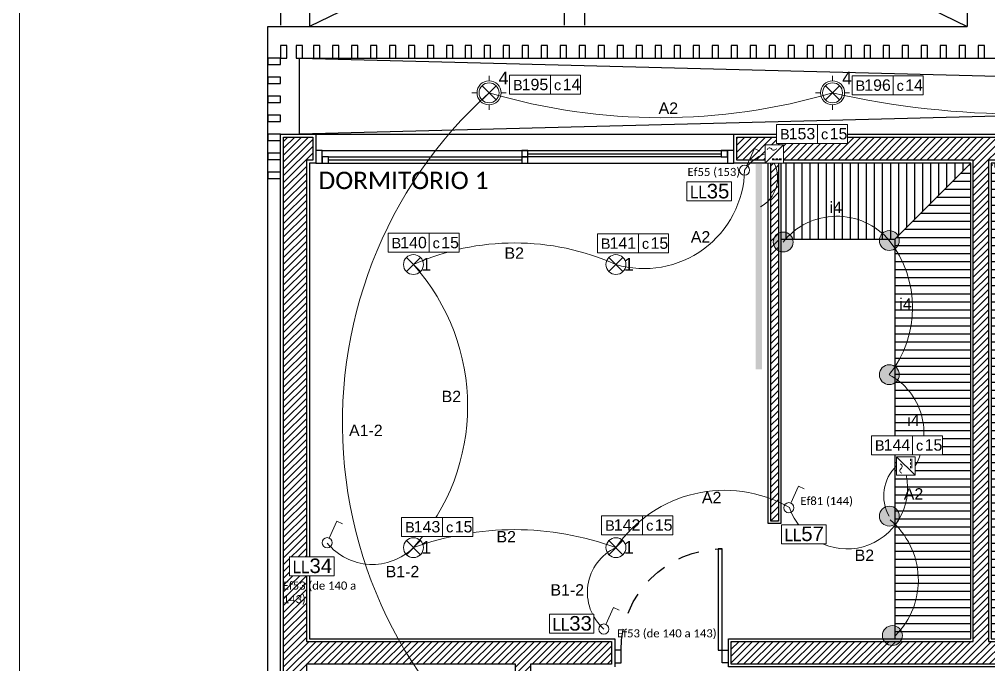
# Model space of a CAD drawing. Header units: millimetres. Extents: x 430 to 1353, y -204 to 152.
# Drawn here: x 686.67 to 694.33, y -52.55 to -47.45 of the extents above; entities that cross this region are included whole.
import ezdxf
from ezdxf.enums import TextEntityAlignment as Align

# ---------------------------------------------------------------- set-up
doc = ezdxf.new("R2010")
doc.units = ezdxf.units.MM
doc.linetypes.add('DASHED', pattern=[0.3, 0.17, -0.13])
doc.layers.get('0').update_dxf_attribs({"color": 250})
for name, color, linetype in [('AR - Carpinteria', 252, 'Continuous'), ('AR - Equipamiento Fijo', 252, 'Continuous'), ('AR - Ht', 252, 'Continuous'), ('AR - Proyeccion', 252, 'DASHED'), ('AR - Vista 05', 252, 'Continuous'), ('AR - Vista 1', 252, 'Continuous'), ('AR - Vista 4', 252, 'Continuous'), ('AR_Vista 1', 252, 'Continuous'), ('ND- ESPACIOS', 253, 'Continuous')]:
    doc.layers.add(name, color=color, linetype=linetype)
for name, color, linetype, lineweight in [('ND-Apliques', 1, 'Continuous', 15), ('ND-GLOBAL_Notas', 252, 'Continuous', 9), ('ND-IUG- Cable led', 1, 'Continuous', 13), ('ND-IUG-C14', 42, 'Continuous', 13), ('ND-IUG-C15', 191, 'Continuous', 13), ('ND-LL_Num', 7, 'Continuous', 9), ('ND-Llaves', 92, 'Continuous', 9), ('ND-texto', 251, 'Continuous', 15)]:
    doc.layers.add(name, color=color, linetype=linetype, lineweight=lineweight)
doc.styles.add('1', font='arial.ttf')
doc.styles.add('1.50 txt especificaciones', font='tahoma.ttf', dxfattribs={"height": 0.075})
doc.styles.add('Arial', font='arial.ttf')
doc.styles.add('IMPLANTACION', font='arial.ttf', dxfattribs={"height": 0.3})
doc.styles.get("Standard").update_dxf_attribs({"font": 'arial.ttf'})

# ---------------------------------------------------------------- blocks, each defined once
blk = doc.blocks.new('Aplique_ext_caja 7x7')
for p, q in [((-0.0556, 0.0556), (0.0556, -0.0556)), ((-0.0556, -0.0556), (0.0556, 0.0556))]:
    blk.add_line(p, q)
blk.add_circle((0, 0), 0.0786)
blk = doc.blocks.new('*U475')
blk.add_blockref('Aplique_ext_caja 7x7', (0, 0))
at = {"insert": (0.0634, 0.0523), "char_height": 0.1, "attachment_point": 1, "style": 'IMPLANTACION'}
blk.add_mtext_dynamic_manual_height_columns('1', width=0.080108, gutter_width=0.5582, heights=[0], dxfattribs=at)
blk = doc.blocks.new('*U476')
blk.add_blockref('Aplique_ext_caja 7x7', (0, 0))
at = {"insert": (0.0634, 0.0523), "char_height": 0.1, "attachment_point": 1, "style": 'IMPLANTACION'}
blk.add_mtext_dynamic_manual_height_columns('1', width=0.080108, gutter_width=0.5582, heights=[0], dxfattribs=at)
blk = doc.blocks.new('*U477')
blk.add_blockref('Aplique_ext_caja 7x7', (0, 0))
at = {"insert": (0.0634, 0.0523), "char_height": 0.1, "attachment_point": 1, "style": 'IMPLANTACION'}
blk.add_mtext_dynamic_manual_height_columns('1', width=0.080108, gutter_width=0.5582, heights=[0], dxfattribs=at)
blk = doc.blocks.new('*U478')
blk.add_blockref('Aplique_ext_caja 7x7', (0, 0))
at = {"insert": (0.0634, 0.0523), "char_height": 0.1, "attachment_point": 1, "style": 'IMPLANTACION'}
blk.add_mtext_dynamic_manual_height_columns('1', width=0.080108, gutter_width=0.5582, heights=[0], dxfattribs=at)
blk = doc.blocks.new('Apl_piso_al_cielo')
h = blk.add_hatch(color=256)
h.dxf.hatch_style = 1
h.paths.add_polyline_path([(499.2639, 165.2587, 1), (499.1066, 165.2587, 1)])
blk.add_circle((499.1853, 165.2587), 0.0786)
blk = doc.blocks.new('Fuente')
blk.add_wipeout([(0, 0.201), (0.201, 0.201), (0.201, 0), (0, 0)])
at = {"lineweight": 9}
for p, q in [((0, 0), (0.201, 0.201)), ((0.076, 0.049), (0.099, 0.049)), ((0.076, 0.035), (0.179, 0.035)), ((0.116, 0.049), (0.139, 0.049)), ((0.155, 0.049), (0.179, 0.049))]:
    blk.add_line(p, q, dxfattribs=at)
blk.add_lwpolyline([(0, 0.201), (0.201, 0.201), (0.201, 0), (0, 0)], close=True, dxfattribs=at)
blk.add_lwpolyline([(0.123, 0.161, -0.62928), (0.073, 0.153, 0.691702), (0.023, 0.144)], format="xyb", dxfattribs=at)
blk = doc.blocks.new('Llave_1_punto')
blk.add_lwpolyline([(0.0166, 0.1064), (0.0773, 0.2395), (0.1208, 0.2197)])
blk.add_circle((0, 0.07), 0.04)
blk = doc.blocks.new('N_Boca')
at = {"ltscale": 0.5}
blk.add_wipeout([(0, 0.15), (0.324, 0.15), (0.324, 0), (0, 0)], dxfattribs=at)
blk.add_lwpolyline([(0, 0.15), (0.324, 0.15), (0.324, 0), (0, 0)], close=True, dxfattribs=at)
at = {"ltscale": 0.5, "insert": (0.0277, 0.1135), "char_height": 0.0816, "attachment_point": 1, "style": '1'}
blk.add_mtext_dynamic_manual_height_columns('B', width=0.06653, gutter_width=2.041, heights=[0], dxfattribs=at)
at = {"ltscale": 0.5, "style": '1'}
blk.add_attdef('BOCA', (0.0961, 0.0319), '', height=0.09, dxfattribs=at)
blk = doc.blocks.new('N_Llave')
at = {"ltscale": 0.5}
blk.add_wipeout([(0, 0), (0.3527, 0), (0.3527, 0.15), (0, 0.15)], dxfattribs=at)
blk.add_wipeout([(0, 0), (0.3527, 0), (0.3527, 0.15), (0, 0.15)], dxfattribs=at)
blk.add_lwpolyline([(0, 0), (0.3527, 0), (0.3527, 0.15), (0, 0.15)], close=True, dxfattribs=at)
at = {"ltscale": 0.5, "insert": (0.0235, 0.0196), "char_height": 0.1, "attachment_point": 7, "style": '1.50 txt especificaciones'}
blk.add_mtext_dynamic_manual_height_columns('LL', width=0.024788, gutter_width=0.2779, heights=[0], dxfattribs=at)
at = {"ltscale": 0.5, "style": '1'}
blk.add_attdef('00', text='', height=1, dxfattribs=at).set_placement((0.1573, 0.0205), (0.3358, 0.0205), align=Align.ALIGNED)
blk = doc.blocks.new('*U491')
blk.add_lwpolyline([(0.05, 0.1), (0.05, 0.9), (0.0833, 0.9), (0.0833, 0.1)], close=True)
for points in [[(0, 0), (0.05, 0), (0.05, 0.1), (0, 0.1)], [(0.9, 0), (0.85, 0), (0.85, 0.1), (0.9, 0.1)]]:
    blk.add_lwpolyline(points)
at = {"color": 8, "linetype": 'DASHED'}
blk.add_arc((0.05, 0.1), 0.8, 360, 90, dxfattribs=at)
blk = doc.blocks.new('*U494')
at = {"color": 8}
for p, q in [((1.625, 0.025), (0.1, 0.025)), ((1.675, 0.075), (3.2, 0.075))]:
    blk.add_line(p, q, dxfattribs=at)
at = {"layer": 'AR - Carpinteria'}
for p, q in [((0.05, 0.1), (3.25, 0.1)), ((0.05, 0), (3.25, 0)), ((0.1, 0.05), (1.625, 0.05)), ((3.2, 0.05), (1.675, 0.05))]:
    blk.add_line(p, q, dxfattribs=at)
for points in [[(0, 0), (0.05, 0), (0.05, 0.1), (0, 0.1)], [(1.675, 0.1), (1.625, 0.1), (1.625, 0.05), (1.675, 0.05)], [(3.25, 0.1), (3.2, 0.1), (3.2, 0.05), (3.25, 0.05)], [(3.25, 0), (3.3, 0), (3.3, 0.1), (3.25, 0.1)], [(0.05, 0), (0.1, 0), (0.1, 0.05), (0.05, 0.05)], [(1.625, 0), (1.675, 0), (1.675, 0.05), (1.625, 0.05)]]:
    blk.add_lwpolyline(points, close=True, dxfattribs=at)
blk = doc.blocks.new('planta alta')
at = {"layer": 'AR - Equipamiento Fijo', "linetype": 'ByBlock', "transparency": 33554585}
h = blk.add_hatch(dxfattribs=at)
h.set_pattern_fill('ANSI31,_O', color=256, scale=0.02, angle=45)
h.set_pattern_definition([(90, (-553.773214, -51.777135), (-0.0635, 0), [])])
h.paths.add_polyline_path([(4.8525, 15.6), (5.4525, 16.2), (3.9525, 16.2), (3.9525, 15.6)])
h.paths.add_polyline_path([(5.6125, 16.2), (6.2125, 15.6), (7.1125, 15.6), (7.1125, 16.19)])
at = {"layer": 'AR - Equipamiento Fijo', "transparency": 33554585}
h = blk.add_hatch(dxfattribs=at)
h.set_pattern_fill('ANSI31', color=256, scale=0.02, angle=315)
h.set_pattern_definition([(0, (-643.2168, -51.777135), (1e-17, 0.0635), [])])
h.paths.add_polyline_path([(6.2125, 15.6), (5.6125, 16.2), (5.6125, 12.445), (6.2125, 12.445)])
h.paths.add_polyline_path([(5.4525, 16.2), (4.8525, 15.6), (4.8525, 12.445), (5.4525, 12.445)])
at = {"layer": 'AR - Carpinteria'}
blk.add_line((0.28, 16.43), (3.58, 16.43), dxfattribs=at)
at = {"layer": 'AR - Equipamiento Fijo'}
for p, q in [((4.8525, 15.6), (5.4525, 16.2)), ((3.9525, 15.6), (4.8525, 15.6)), ((4.8525, 15.6), (4.8525, 12.445)), ((4.8525, 12.445), (5.4525, 12.445))]:
    blk.add_line(p, q, dxfattribs=at)
at = {"layer": 'AR - Proyeccion', "ltscale": 20}
blk.add_lwpolyline([(14.25, 5.515), (-0.1, 5.515), (-0.1, 17.28), (23.73, 17.28), (23.73, 6.35), (14.765, 6.35)], dxfattribs=at)
at = {"layer": 'AR - Vista 05'}
blk.add_lwpolyline([(0, 7.2), (0, 16.43), (0.24, 16.43), (0.28, 16.43), (0.28, 16.2), (0.23, 16.2), (0.23, 12.445), (1.995, 12.445), (2.64, 12.445), (2.64, 12.225)], dxfattribs=at)
blk.add_lwpolyline([(7.49, 12.225), (3.54, 12.225), (3.54, 12.445), (5.4525, 12.445), (5.4525, 16.2), (3.9525, 16.2), (3.9525, 13.355), (3.8525, 13.355), (3.8525, 16.2), (3.58, 16.2), (3.58, 16.43), (7.48, 16.43), (7.48, 16.2), (7.2125, 16.2), (7.2125, 13.355), (7.1125, 13.355), (7.1125, 16.2), (5.6125, 16.2), (5.6125, 12.445), (7.49, 12.445)], close=True, dxfattribs=at)
at = {"layer": 'AR - Vista 1'}
for points in [[(-0.1, 6.49), (-0.1, 17.28), (5.425, 17.28)], [(0.15, 16.43), (0.15, 17.03), (23.38, 17.03), (23.38, 16.43)]]:
    blk.add_lwpolyline(points, dxfattribs=at)
for points in [[(0.05, 17.13), (0, 17.13), (0, 17.03), (0.05, 17.03)], [(0.175, 17.13), (0.125, 17.13), (0.125, 17.03), (0.175, 17.03)], [(0.31, 17.13), (0.26, 17.13), (0.26, 17.03), (0.31, 17.03)], [(0.46, 17.13), (0.41, 17.13), (0.41, 17.03), (0.46, 17.03)], [(0.61, 17.13), (0.56, 17.13), (0.56, 17.03), (0.61, 17.03)], [(0.76, 17.13), (0.71, 17.13), (0.71, 17.03), (0.76, 17.03)], [(0.91, 17.13), (0.86, 17.13), (0.86, 17.03), (0.91, 17.03)], [(1.06, 17.13), (1.01, 17.13), (1.01, 17.03), (1.06, 17.03)], [(1.21, 17.13), (1.16, 17.13), (1.16, 17.03), (1.21, 17.03)], [(1.36, 17.13), (1.31, 17.13), (1.31, 17.03), (1.36, 17.03)], [(1.51, 17.13), (1.46, 17.13), (1.46, 17.03), (1.51, 17.03)], [(1.66, 17.13), (1.61, 17.13), (1.61, 17.03), (1.66, 17.03)], [(1.81, 17.13), (1.76, 17.13), (1.76, 17.03), (1.81, 17.03)], [(1.96, 17.13), (1.91, 17.13), (1.91, 17.03), (1.96, 17.03)], [(2.11, 17.13), (2.06, 17.13), (2.06, 17.03), (2.11, 17.03)], [(2.26, 17.13), (2.21, 17.13), (2.21, 17.03), (2.26, 17.03)], [(2.41, 17.13), (2.36, 17.13), (2.36, 17.03), (2.41, 17.03)], [(2.56, 17.13), (2.51, 17.13), (2.51, 17.03), (2.56, 17.03)], [(2.71, 17.13), (2.66, 17.13), (2.66, 17.03), (2.71, 17.03)], [(2.86, 17.13), (2.81, 17.13), (2.81, 17.03), (2.86, 17.03)], [(3.01, 17.13), (2.96, 17.13), (2.96, 17.03), (3.01, 17.03)], [(3.16, 17.13), (3.11, 17.13), (3.11, 17.03), (3.16, 17.03)], [(3.31, 17.13), (3.26, 17.13), (3.26, 17.03), (3.31, 17.03)], [(3.46, 17.13), (3.41, 17.13), (3.41, 17.03), (3.46, 17.03)], [(3.61, 17.13), (3.56, 17.13), (3.56, 17.03), (3.61, 17.03)], [(3.76, 17.13), (3.71, 17.13), (3.71, 17.03), (3.76, 17.03)], [(3.91, 17.13), (3.86, 17.13), (3.86, 17.03), (3.91, 17.03)], [(4.06, 17.13), (4.01, 17.13), (4.01, 17.03), (4.06, 17.03)], [(4.21, 17.13), (4.16, 17.13), (4.16, 17.03), (4.21, 17.03)], [(4.36, 17.13), (4.31, 17.13), (4.31, 17.03), (4.36, 17.03)], [(4.51, 17.13), (4.46, 17.13), (4.46, 17.03), (4.51, 17.03)], [(4.66, 17.13), (4.61, 17.13), (4.61, 17.03), (4.66, 17.03)], [(4.81, 17.13), (4.76, 17.13), (4.76, 17.03), (4.81, 17.03)], [(4.96, 17.13), (4.91, 17.13), (4.91, 17.03), (4.96, 17.03)], [(5.11, 17.13), (5.06, 17.13), (5.06, 17.03), (5.11, 17.03)], [(5.26, 17.13), (5.21, 17.13), (5.21, 17.03), (5.26, 17.03)], [(5.41, 17.13), (5.36, 17.13), (5.36, 17.03), (5.41, 17.03)], [(5.56, 17.13), (5.51, 17.13), (5.51, 17.03), (5.56, 17.03)], [(0, 16.98), (0, 17.03), (-0.1, 17.03), (-0.1, 16.98)], [(0, 16.83), (0, 16.88), (-0.1, 16.88), (-0.1, 16.83)], [(0, 16.68), (0, 16.73), (-0.1, 16.73), (-0.1, 16.68)], [(0, 16.53), (0, 16.58), (-0.1, 16.58), (-0.1, 16.53)], [(0, 16.38), (0, 16.43), (-0.1, 16.43), (-0.1, 16.38)], [(0, 16.23), (0, 16.28), (-0.1, 16.28), (-0.1, 16.23)], [(0, 16.08), (0, 16.13), (-0.1, 16.13), (-0.1, 16.08)]]:
    blk.add_lwpolyline(points, close=True, dxfattribs=at)
at = {"layer": 'AR - Vista 4'}
for points in [[(0.235, 7.225), (0.025, 7.225), (0.025, 16.405), (0.24, 16.405), (0.255, 16.405), (0.255, 16.225), (0.205, 16.225), (0.205, 12.425), (1.995, 12.425), (2.615, 12.425), (2.615, 12.245), (1.975, 12.245), (1.975, 12.154), (1.855, 12.154), (1.855, 12.245), (0.205, 12.245), (0.205, 10.1796), (1.015, 10.1796), (1.015, 10.0596), (0.205, 10.0596), (0.205, 7.405), (0.3075, 7.405), (0.3075, 7.225)], [(7.47, 12.245), (3.56, 12.245), (3.56, 12.425), (5.4725, 12.425), (5.4725, 16.225), (3.9325, 16.225), (3.9325, 13.375), (3.8725, 13.375), (3.8725, 16.225), (3.605, 16.225), (3.605, 16.405), (7.455, 16.405), (7.455, 16.225), (7.1925, 16.225), (7.1925, 13.375), (7.1325, 13.375), (7.1325, 16.225), (5.5925, 16.225), (5.5925, 12.425), (7.47, 12.425)]]:
    blk.add_lwpolyline(points, close=True, dxfattribs=at)
at = {"layer": 'AR_Vista 1'}
for p, q in [((0.23, 19.8), (5.425, 17.28)), ((5.425, 19.8), (0.23, 17.28)), ((0.15, 17.03), (23.38, 16.4305)), ((23.38, 17.03), (0.15, 16.43))]:
    blk.add_line(p, q, dxfattribs=at)
for points in [[(0, 19.79), (0, 17.29)], [(0.23, 19.79), (0.23, 17.28)], [(2.24, 19.8), (2.24, 17.29)], [(2.4, 19.8), (2.4, 17.29)], [(5.425, 19.8), (5.425, 17.28)]]:
    blk.add_lwpolyline(points, dxfattribs=at)
at = {"layer": 'AR - Carpinteria'}
blk.add_blockref('*U494', (0.28, 16.2), dxfattribs=at)
at = {"layer": 'AR - Carpinteria', "xscale": -1}
blk.add_blockref('*U491', (3.54, 12.255), dxfattribs=at)
blk = doc.blocks.new('Aplique para techo exterior')
for p, q in [((0, 0.0953), (0, 0.135)), ((-0.0953, 0), (-0.135, 0)), ((-0.0556, -0.0556), (0.0556, 0.0556)), ((-0.0556, 0.0556), (0.0556, -0.0556)), ((0.0953, 0), (0.135, -0.0001)), ((0, -0.0953), (-0.0001, -0.135))]:
    blk.add_line(p, q)
for radius in [0.0953, 0.0786]:
    blk.add_circle((0, 0), radius)
at = {"insert": (0.0757, 0.1665), "char_height": 0.1, "attachment_point": 1, "style": 'IMPLANTACION'}
blk.add_mtext_dynamic_manual_height_columns('4', width=0.072412, gutter_width=1.5, heights=[0], dxfattribs=at)
blk = doc.blocks.new('Circuito')
at = {"ltscale": 0.5}
blk.add_wipeout([(0, 0.15), (0.2376, 0.15), (0.2376, 0), (0, 0)], dxfattribs=at)
blk.add_lwpolyline([(0, 0.15), (0.2376, 0.15), (0.2376, 0), (0, 0)], close=True, dxfattribs=at)
at = {"ltscale": 0.5, "insert": (0.0277, 0.1135), "char_height": 0.0816, "attachment_point": 1, "style": '1'}
blk.add_mtext_dynamic_manual_height_columns('c', width=0.06653, gutter_width=2.041, heights=[0], dxfattribs=at)
at = {"ltscale": 0.5, "style": '1'}
blk.add_attdef('BOCA', (0.0961, 0.0319), '', height=0.09, dxfattribs=at)

msp = doc.modelspace()

# ---------------------------------------------------------------- hatches: boundary and pattern name
at = {"layer": 'AR - Ht', "transparency": 33554610}
h = msp.add_hatch(dxfattribs=at)
h.set_pattern_fill('ANSI31', color=256, scale=0.012)
h.set_pattern_definition([(45, (27.48564, -116.5651), (-0.0269407684, 0.0269407684), [])])
h.paths.add_polyline_path([(688.9424, -48.563), (688.9924, -48.563), (688.9924, -48.383), (688.9774, -48.383), (688.7624, -48.383), (688.7624, -57.563), (688.9724, -57.563), (689.0449, -57.563), (689.0449, -57.383), (688.9424, -57.383), (688.9424, -54.7283), (689.7524, -54.7283), (689.7524, -54.6083), (688.9424, -54.6083), (688.9424, -52.543), (690.5924, -52.543), (690.5924, -52.634), (690.7124, -52.634), (690.7124, -52.543), (691.3524, -52.543), (691.3524, -52.363), (690.7324, -52.363), (688.9424, -52.363)])
h.paths.add_polyline_path([(696.1974, -48.383), (692.3424, -48.383), (692.3424, -48.563), (692.6099, -48.563), (692.6099, -51.413), (692.6699, -51.413), (692.6699, -48.563), (694.2099, -48.563), (694.2099, -52.363), (692.2974, -52.363), (692.2974, -52.543), (696.2074, -52.543), (696.2074, -52.363), (694.3299, -52.363), (694.3299, -48.563), (695.8699, -48.563), (695.8699, -51.413), (695.9299, -51.413), (695.9299, -48.563), (696.1974, -48.563)])
h.paths.add_polyline_path([(699.7124, -48.563), (699.7574, -48.563), (699.7574, -48.383), (699.5474, -48.383), (699.5474, -48.563), (699.5924, -48.563), (699.5924, -52.363), (697.0474, -52.363), (697.0474, -52.543), (699.7124, -52.543)])
h.paths.add_polyline_path([(696.0774, -53.783), (693.5474, -53.783), (693.5474, -53.963), (695.9574, -53.963), (695.9574, -57.383), (695.9124, -57.383), (695.9124, -57.563), (696.2124, -57.563), (696.2124, -57.383), (696.0774, -57.383)])
h.paths.add_polyline_path([(692.6074, -53.783), (690.7124, -53.783), (690.7124, -53.574), (690.5924, -53.574), (690.5924, -54.7483), (690.5924, -57.383), (690.4949, -57.383), (690.4949, -57.563), (692.5624, -57.563), (692.5624, -57.383), (690.7124, -57.383), (690.7124, -56.1276), (691.2624, -56.1276), (691.2624, -55.673), (690.7124, -55.673), (690.7124, -54.243), (691.2624, -54.243), (691.2624, -53.963), (692.6074, -53.963)])
h.paths.add_polyline_path([(691.1824, -53.963), (691.1824, -54.163), (690.7324, -54.163), (690.7324, -53.963)], flags=16)
h.paths.add_polyline_path([(691.1824, -55.753), (691.1824, -56.0476), (690.7324, -56.0476), (690.7324, -55.753)], flags=16)
h.paths.add_polyline_path([(702.0348, -53.783), (700.1155, -53.783), (698.5074, -53.783), (698.5074, -57.383), (698.4624, -57.383), (698.4624, -57.563), (703.0274, -57.563), (703.0274, -59.3729), (703.4774, -59.3729), (703.4774, -57.568), (703.4974, -57.568), (703.4974, -57.383), (698.6274, -57.383), (698.6274, -53.963), (700.7674, -53.963), (700.7674, -56.4206), (700.8274, -56.4206), (700.8274, -53.963), (702.0348, -53.963)])
h.paths.add_polyline_path([(707.9124, -53.783), (706.9124, -53.783), (706.9124, -53.703), (706.7924, -53.703), (706.7924, -53.783), (702.9748, -53.783), (702.9748, -53.963), (704.9924, -53.963), (704.9924, -57.378), (704.9474, -57.378), (704.9474, -57.568), (705.1574, -57.568), (705.1574, -57.378), (705.1124, -57.378), (705.1124, -55.733), (706.7924, -55.733), (706.7924, -56.488), (706.9124, -56.488), (706.9124, -54.853), (706.7924, -54.853), (706.7924, -55.283), (706.2119, -55.283), (706.2119, -55.613), (705.1124, -55.613), (705.1124, -53.963), (706.7924, -53.963), (706.7924, -54.013), (706.9124, -54.013), (706.9124, -53.963), (707.9124, -53.963)])
h.paths.add_polyline_path([(706.2924, -55.363), (706.7924, -55.363), (706.7924, -55.613), (706.2924, -55.613)], flags=16)
h.paths.add_polyline_path([(706.9574, -57.383), (706.9124, -57.383), (706.9124, -57.328), (706.7924, -57.328), (706.7924, -57.3805), (706.2074, -57.3805), (706.2074, -57.563), (706.9574, -57.563)], flags=17)
h.paths.add_polyline_path([(712.3424, -48.383), (710.3074, -48.383), (710.3074, -48.563), (712.1624, -48.563), (712.1624, -53.783), (709.1574, -53.783), (709.1574, -53.963), (712.1624, -53.963), (712.1624, -57.383), (708.4074, -57.383), (708.4074, -57.563), (712.3424, -57.563)])
h.paths.add_polyline_path([(706.9624, -48.378), (706.6424, -48.378), (706.6424, -48.568), (706.7924, -48.568), (706.7924, -52.763), (706.9124, -52.763), (706.9124, -52.673), (706.9124, -48.568), (706.9624, -48.568)])
at = {"layer": 'ND-Apliques'}
h = msp.add_hatch(color=256, dxfattribs=at)
h.dxf.hatch_style = 1
h.paths.add_polyline_path([(692.542, -50.2164), (692.5419, -48.5949), (692.492, -48.5951), (692.492, -50.2164)])

# ---------------------------------------------------------------- linework, layer by layer
at = {"layer": 'ND-GLOBAL_Notas'}
msp.add_lwpolyline([(686.6749, -28.8548), (714.3393, -28.8548), (714.3393, -70.17), (686.6749, -70.17)], close=True, dxfattribs=at)
at = {"layer": 'ND-IUG- Cable led', "lineweight": 9}
for centre, radius, start, end in [((693.1319, -49.5495), 0.5429, 40.24333, 141.34681), ((692.877, -49.7281), 0.8533, 321.65817, 38.34184), ((693.1554, -51.8798), 0.6203, 315.09474, 49.99859)]:
    msp.add_arc(centre, radius, start, end, dxfattribs=at)
at = {"layer": 'ND-IUG-C14'}
for centre, radius, start, end in [((691.7417, -43.4467), 4.7821, 253.51956, 286.47721), ((694.5976, -41.4102), 6.7899, 257.24164, 282.75511)]:
    msp.add_arc(centre, radius, start, end, dxfattribs=at)
at = {"layer": 'ND-IUG-C15', "lineweight": 9}
for centre, radius, start, end in [((690.5872, -51.1775), 1.9601, 65.91997, 114.08001), ((688.5416, -50.5055), 1.6736, 318.10912, 41.89073), ((690.5872, -53.8028), 2.3219, 69.85262, 110.14738), ((689.4636, -51.2936), 0.4619, 219.42426, 314.5139), ((691.5502, -51.9758), 0.3888, 114.82417, 228.19329)]:
    msp.add_arc(centre, radius, start, end, dxfattribs=at)

# ---------------------------------------------------------------- block references
at = {"layer": 'AR - Vista 05'}
msp.add_blockref('planta alta', (688.7374, -64.788), dxfattribs=at)
at = {"layer": 'ND-Apliques'}
for name, p in [('Aplique para techo exterior', (690.3849, -48.0325)), ('Aplique para techo exterior', (693.0981, -48.0325)), ('Apl_piso_al_cielo', (193.5227, -214.4691)), ('Apl_piso_al_cielo', (194.361, -214.4575)), ('*U475', (689.7874, -49.388)), ('*U476', (691.3869, -49.388)), ('Apl_piso_al_cielo', (194.361, -215.5162)), ('Apl_piso_al_cielo', (194.361, -216.6331)), ('*U477', (689.7874, -51.623)), ('*U478', (691.3869, -51.623)), ('Apl_piso_al_cielo', (194.3854, -217.5756))]:
    msp.add_blockref(name, p, dxfattribs=at)
at = {"layer": 'ND-Llaves'}
for p in [(692.4033, -48.7126), (692.7526, -51.3778), (689.1058, -51.6539), (691.291, -52.3356)]:
    msp.add_blockref('Llave_1_punto', p, dxfattribs=at)

# ---------------------------------------------------------------- texts
at = {"layer": 'ND- ESPACIOS', "insert": (689.0378, -48.6552), "char_height": 0.15, "attachment_point": 1, "rotation": 0.00461}
msp.add_mtext_dynamic_manual_height_columns('{\\fCalibri|b0|i0|c0|p34;\\H0.91667x;DORMITORIO 1}', width=1.699045, gutter_width=10.1758, heights=[0.3575], dxfattribs=at)
at = {"layer": 'ND-LL_Num', "char_height": 0.07, "attachment_point": 1, "rotation": 0.00461}
for s, width, heights, insert in [('{\\fCalibri|b0|i0|c0|p34;\\H0.91667x;Ef55 (153)}', 0.424222, [0.1789], (691.9521, -48.6251)), ('{\\fCalibri|b0|i0|c0|p34;\\H0.91667x;Ef81 (144)}', 0.671819, [0.408], (692.8432, -51.2225)), ('{\\fCalibri|b0|i0|c0|p34;\\H0.91667x;Ef53 (de 140 a 143)}', 0.671819, [0.408], (688.7545, -51.8905)), ('{\\fCalibri|b0|i0|c0|p34;\\H0.91667x;Ef53 (de 140 a 143)}', 0.845776, [0.408], (691.3959, -52.2675))]:
    msp.add_mtext_dynamic_manual_height_columns(s, width=width, gutter_width=10.291, heights=heights, dxfattribs=dict(at, insert=insert))
at = {"layer": 'ND-texto', "style": 'Arial'}
for s, p in [('A2', (691.7239, -48.1984)), ('i4', (693.0748, -48.9822)), ('A2', (691.9784, -49.2145)), ('B2', (690.5068, -49.3426)), ('i4', (693.6254, -49.7452)), ('B2', (690.0103, -50.4744)), ('i4', (693.6876, -50.6631)), ('A1-2', (689.2788, -50.7424)), ('A2', (692.0664, -51.272)), ('A2', (693.6608, -51.2437)), ('B2', (690.4434, -51.5816)), ('B2', (693.2728, -51.7285)), ('B1-2', (689.5681, -51.8569)), ('B1-2', (690.8698, -52.0016))]:
    msp.add_text(s, height=0.09, dxfattribs=at).set_placement(p)

# ---------------------------------------------------------------- next in the draw order: block references
at = {"layer": 'ND-Apliques', "xscale": 0.7253991585020318, "yscale": 0.7253991585020318, "zscale": 0.7253991585020318}
msp.add_blockref('Fuente', (692.5649, -48.588), dxfattribs=at)
at = {"layer": 'ND-Apliques', "xscale": 0.7253991585020318, "yscale": 0.7253991585020318, "zscale": 0.7253991585020318, "rotation": 90}
msp.add_blockref('Fuente', (693.7502, -51.0514), dxfattribs=at)
at = {"layer": 'ND-IUG-C14'}
for p, values in [((690.5464, -48.0437), {'BOCA': '195'}), ((693.2523, -48.0485), {'BOCA': '196'})]:
    msp.add_blockref('N_Boca', p, dxfattribs=at).add_auto_attribs(values)
at = {"layer": 'ND-IUG-C15'}
for p, values in [((689.5873, -49.2914), {'BOCA': '140'}), ((691.2404, -49.2959), {'BOCA': '141'}), ((689.6939, -51.5347), {'BOCA': '143'}), ((691.2741, -51.521), {'BOCA': '142'})]:
    msp.add_blockref('N_Boca', p, dxfattribs=at).add_auto_attribs(values)
at = {"layer": 'ND-LL_Num'}
ref = msp.add_blockref('N_Llave', (691.9469, -48.8862), dxfattribs=at)
ref.add_attrib('00', '35', dxfattribs={"layer": '0', "ltscale": 0.5, "height": 0.11484, "style": '1'}).set_placement((692.1043, -48.8657), (692.2827, -48.8657), align=Align.ALIGNED)
ref = msp.add_blockref('N_Llave', (688.809, -51.8444), dxfattribs=at)
ref.add_attrib('00', '34', dxfattribs={"layer": '0', "ltscale": 0.5, "height": 0.11484, "style": '1'}).set_placement((688.9663, -51.8238), (689.1448, -51.8238), align=Align.ALIGNED)
ref = msp.add_blockref('N_Llave', (690.861, -52.2983), dxfattribs=at)
ref.add_attrib('00', '33', dxfattribs={"layer": '0', "ltscale": 0.5, "height": 0.11484, "style": '1'}).set_placement((691.0183, -52.2778), (691.1968, -52.2778), align=Align.ALIGNED)

# ---------------------------------------------------------------- next in the draw order: linework, layer by layer
at = {"layer": 'ND-IUG- Cable led', "lineweight": 9}
for centre, radius, start, end in [((692.4009, -48.7024), 0.2633, 298.81402, 25.76855), ((693.2967, -50.7174), 0.5232, 330.07429, 61.51336), ((693.823, -51.2126), 0.3205, 133.06039, 210.31094)]:
    msp.add_arc(centre, radius, start, end, dxfattribs=at)
at = {"layer": 'ND-IUG-C15'}
msp.add_arc((692.6684, -48.8121), 0.3146, 109.19753, 147.41739, dxfattribs=at)
at = {"layer": 'ND-IUG-C15', "lineweight": 9}
msp.add_arc((693.2118, -51.1545), 0.4788, 198.38907, 12.67937, dxfattribs=at)

# ---------------------------------------------------------------- next in the draw order: block references
at = {"layer": 'ND-IUG-C14'}
for p in [(690.8703, -48.0437), (693.5762, -48.0485)]:
    msp.add_blockref('Circuito', p, dxfattribs=at).add_auto_attribs({'BOCA': '14'})
at = {"layer": 'ND-IUG-C15'}
for name, p, values in [('N_Boca', (692.6555, -48.4318), {'BOCA': '153'}), ('Circuito', (689.9113, -49.2914), {'BOCA': '15'}), ('Circuito', (691.5644, -49.2959), {'BOCA': '15'}), ('Circuito', (690.0178, -51.5347), {'BOCA': '15'}), ('Circuito', (691.5981, -51.521), {'BOCA': '15'})]:
    msp.add_blockref(name, p, dxfattribs=at).add_auto_attribs(values)

# ---------------------------------------------------------------- next in the draw order: linework, layer by layer
at = {"layer": 'ND-IUG-C14'}
msp.add_arc((692.7363, -50.6389), 3.5103, 132.05637, 239.23524, dxfattribs=at)
at = {"layer": 'ND-IUG-C15'}
msp.add_arc((691.61, -48.6265), 0.7934, 253.67104, 358.83759, dxfattribs=at)

# ---------------------------------------------------------------- next in the draw order: block references
for name, p, values in [('Circuito', (692.9795, -48.4318), {'BOCA': '15'}), ('N_Boca', (693.4054, -50.8892), {'BOCA': '144'})]:
    msp.add_blockref(name, p, dxfattribs=at).add_auto_attribs(values)
at = {"layer": 'ND-LL_Num'}
ref = msp.add_blockref('N_Llave', (692.6937, -51.5917), dxfattribs=at)
ref.add_attrib('00', '57', dxfattribs={"layer": '0', "ltscale": 0.5, "height": 0.11484, "style": '1'}).set_placement((692.851, -51.5712), (693.0295, -51.5712), align=Align.ALIGNED)

# ---------------------------------------------------------------- next in the draw order: linework, layer by layer
at = {"layer": 'ND-IUG-C15'}
msp.add_arc((692.2451, -52.2107), 1.0401, 60.49038, 145.59111, dxfattribs=at)

# ---------------------------------------------------------------- next in the draw order: block references
msp.add_blockref('Circuito', (693.7294, -50.8892), dxfattribs=at).add_auto_attribs({'BOCA': '15'})

doc.saveas('drawing.dxf')
